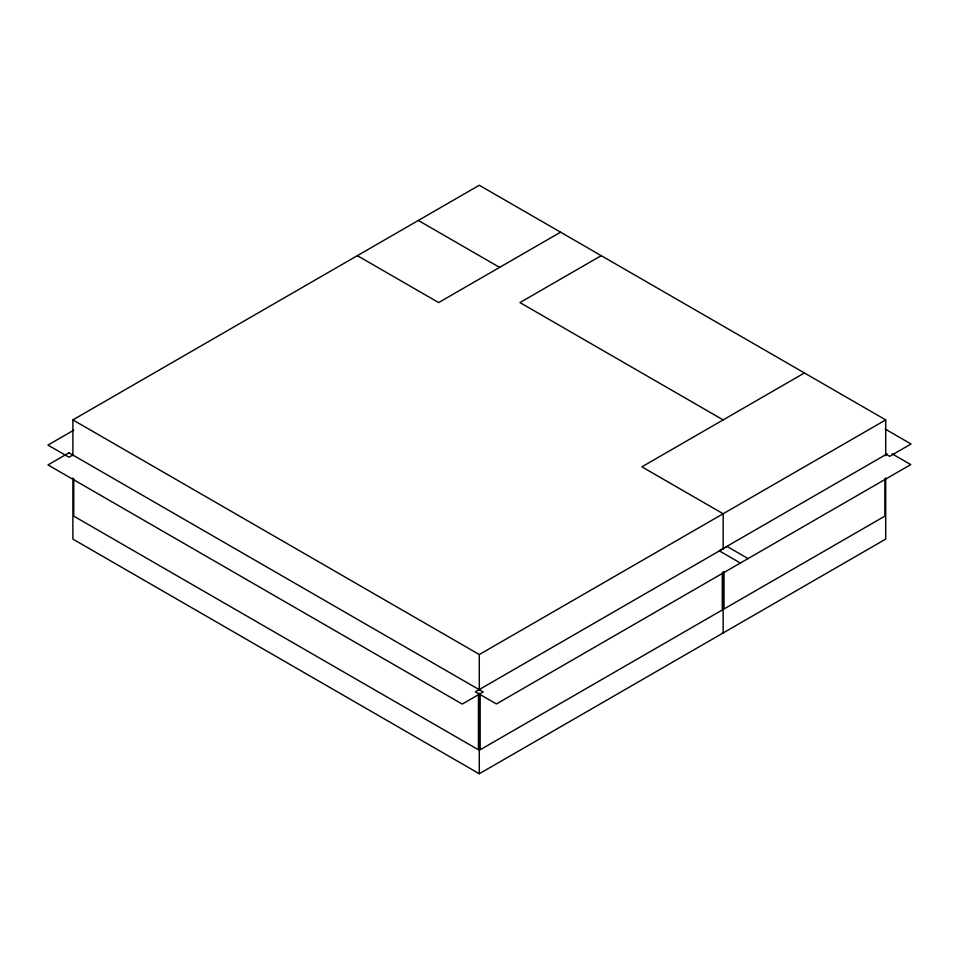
<?xml version="1.0" encoding="UTF-8"?>
<svg xmlns="http://www.w3.org/2000/svg" width="959" height="959" viewBox="0 0 959 959"><rect width="100%" height="100%" fill="white"/><g stroke="black" fill="none" stroke-linecap="round" stroke-linejoin="round"><path stroke-width="1.44" d="M72.884 455.657L72.884 419.898L479.296 185.255L885.708 419.898L885.708 455.657M73.819 430.147L47.95 445.084L68.976 457.215L72.848 454.974M560.583 232.186L438.659 302.576L357.371 255.657M601.221 255.657L519.946 302.576L723.146 419.898M804.433 372.967L641.871 466.829L723.146 513.76L723.146 549.519M72.884 419.898L479.296 654.541L885.708 419.898M887.075 453.895L719.214 550.802L740.324 562.993M72.884 478.014L72.884 539.102L479.296 773.745L885.708 539.102L885.708 478.014M885.181 429.057L911.05 443.993L889.7 456.316L885.828 454.075M892.134 453.835L910.774 464.588L496.426 703.942L475.376 691.799L727.066 546.486L748.116 558.629M418.34 220.462L499.627 267.381M884.857 478.685L884.857 516.134L724.009 608.989L724.009 571.552M723.146 571.864L723.146 632.952M722.283 572.679L722.283 609.984L480.159 749.782L480.159 694.556M479.296 654.541L479.296 690.3M479.296 693.285L479.296 773.745M478.445 694.712L478.445 749.782L73.747 516.134L73.747 478.925M68.976 452.804L47.998 464.923L462.226 704.074L483.204 691.966L68.976 452.804"/></g></svg>
